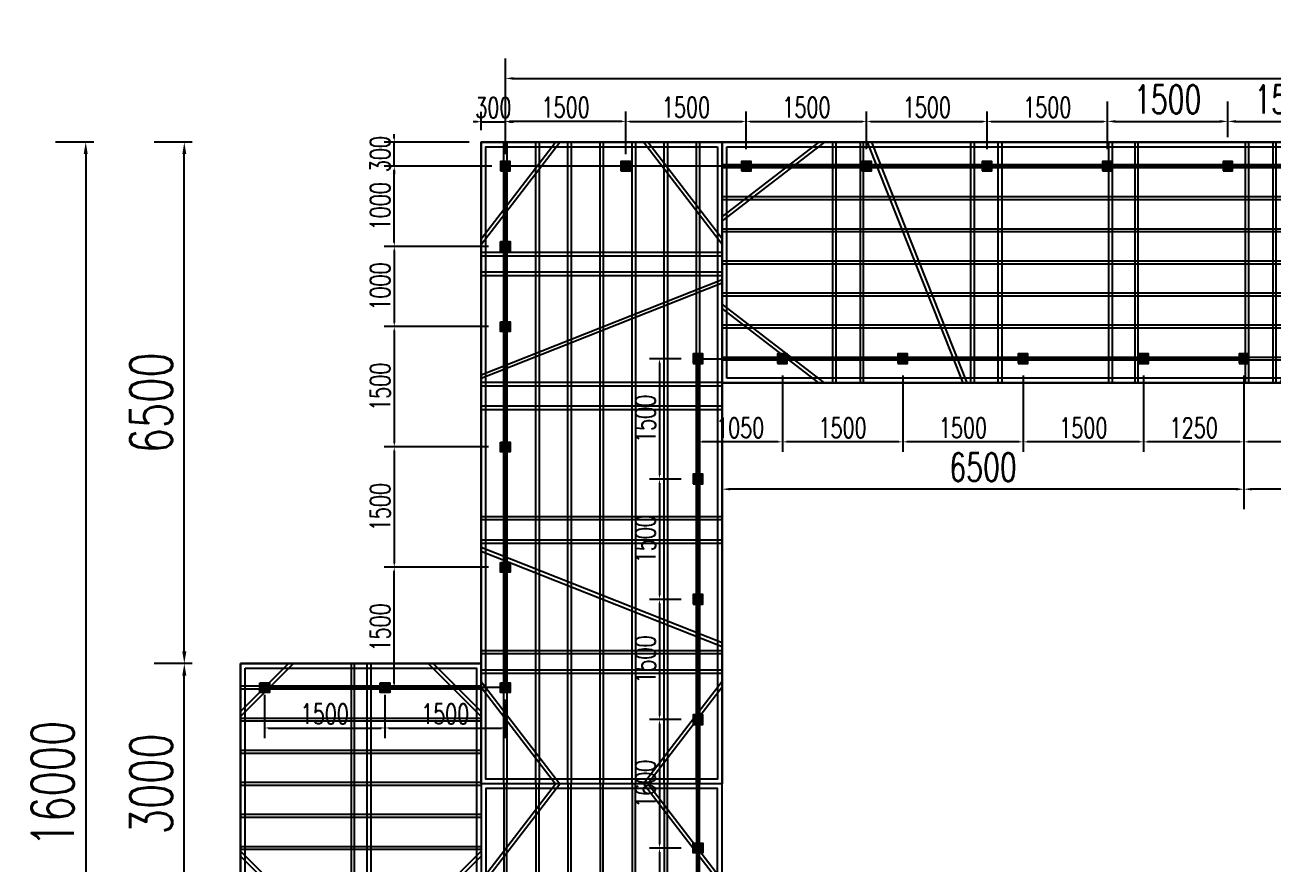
# Model space of a CAD drawing. Header units: millimetres. Extents: x -1546798 to -962116, y 1297493 to 1531173.
# Drawn here: x -1456211 to -1440663, y 1370604 to 1381064 of the extents above; entities that cross this region are included whole.
import ezdxf

# ---------------------------------------------------------------- set-up
doc = ezdxf.new("R2010")
doc.units = ezdxf.units.MM
doc.header["$LTSCALE"] = 10
doc.layers.get('0').update_dxf_attribs({"linetype": 'CONTINUOUS'})
doc.layers.get('DEFPOINTS').update_dxf_attribs({"linetype": 'CONTINUOUS'})
for name, color, linetype in [('W-STEEL_FRAME钢架', 3, 'CONTINUOUS'), ('W-STEEL_KEEL钢龙骨', 5, 'CONTINUOUS'), ('W-WOOD_FLOOR木地板', 30, 'CONTINUOUS')]:
    doc.layers.add(name, color=color, linetype=linetype)
doc.styles.add('STANDARD_T3', font='simplex.shx', dxfattribs={"width": 0.7, "bigfont": 'gbcbig.shx'})
doc.dimstyles.new('W&&100', dxfattribs={"dimtxt": 350, "dimasz": 100, "dimexe": 250, "dimexo": 300, "dimgap": 100, "dimtad": 1, "dimdec": 0, "dimzin": 0, "dimdsep": 46, "dimtxsty": 'STANDARD_T3', "dimcen": 0.09, "dimclrd": 1, "dimclre": 1, "dimclrt": 7, "dimazin": 2, "dimtfac": 1, "dimtdec": 0, "dimtix": 1, "dimtmove": 2, "dimatfit": 3, "dimfxl": 100, "dimtolj": 1, "dimtzin": 0, "dimarcsym": 0})
doc.dimstyles.new('W&&150', dxfattribs={"dimtxt": 525, "dimasz": 150, "dimexe": 375, "dimexo": 450, "dimgap": 150, "dimtad": 1, "dimdec": 0, "dimzin": 0, "dimdsep": 46, "dimtxsty": 'STANDARD_T3', "dimcen": 0.09, "dimclrd": 1, "dimclre": 1, "dimclrt": 7, "dimazin": 2, "dimtfac": 1, "dimtdec": 0, "dimtix": 1, "dimtmove": 2, "dimatfit": 3, "dimfxl": 100, "dimtolj": 1, "dimtzin": 0, "dimarcsym": 0})
doc.dimstyles.new('W&&50', dxfattribs={"dimtxt": 175, "dimasz": 50, "dimexe": 125, "dimexo": 150, "dimgap": 50, "dimtad": 1, "dimdec": 0, "dimzin": 0, "dimdsep": 46, "dimtxsty": 'STANDARD_T3', "dimcen": 0.09, "dimclrd": 1, "dimclre": 1, "dimclrt": 7, "dimazin": 2, "dimtfac": 1, "dimtdec": 0, "dimtix": 1, "dimtmove": 2, "dimatfit": 3, "dimfxl": 100, "dimtolj": 1, "dimtzin": 0, "dimarcsym": 0})

# ---------------------------------------------------------------- blocks, each defined once
blk = doc.blocks.new('gj')
at = {"layer": 'W-STEEL_FRAME钢架'}
for p, q in [((0, 3000), (10000, 3000)), ((0, 0), (0, 3000)), ((10000, 3000), (10000, 0)), ((58, 2942), (9942, 2942)), ((58, 58), (58, 2942)), ((9942, 2942), (9942, 58)), ((10000, 0), (0, 0)), ((9942, 58), (58, 58))]:
    blk.add_line(p, q, dxfattribs=at)
at = {"layer": 'W-STEEL_FRAME钢架', "color": 6}
for p, q in [((1277, 3000), (0, 2020)), ((1206, 3000), (0, 2074)), ((1420, 3000), (1377, 3000)), ((1377, 3000), (1377, 0)), ((1420, 0), (1420, 3000)), ((1763, 3000), (1720, 3000)), ((1720, 3000), (1720, 0)), ((1763, 0), (1763, 3000)), ((3001, 0), (1813, 3000)), ((1813, 3000), (1859, 3000)), ((1859, 3000), (3047, 0)), ((3097, 3000), (3140, 3000)), ((3097, 0), (3097, 3000)), ((3140, 3000), (3140, 0)), ((3440, 3000), (3483, 3000)), ((3440, 0), (3440, 3000)), ((3483, 3000), (3483, 0)), ((4767, 3000), (4721, 3000)), ((4817, 3000), (4860, 3000)), ((4817, 0), (4817, 3000)), ((4860, 3000), (4860, 0)), ((5183, 3000), (5140, 3000)), ((5140, 3000), (5140, 0)), ((5183, 0), (5183, 3000)), ((5233, 3000), (5279, 3000)), ((6560, 3000), (6517, 3000)), ((6517, 3000), (6517, 0)), ((6560, 0), (6560, 3000)), ((6903, 3000), (6860, 3000)), ((6860, 3000), (6860, 0)), ((6903, 0), (6903, 3000)), ((8141, 3000), (6953, 0)), ((6999, 0), (8187, 3000)), ((8187, 3000), (8141, 3000)), ((8237, 3000), (8280, 3000)), ((8237, 0), (8237, 3000)), ((8280, 3000), (8280, 0)), ((8580, 3000), (8623, 3000)), ((8580, 0), (8580, 3000)), ((8623, 3000), (8623, 0)), ((8723, 3000), (10000, 2020)), ((8794, 3000), (10000, 2074)), ((1277, 0), (0, 980)), ((8723, 0), (10000, 980)), ((1206, 0), (0, 926)), ((8794, 0), (10000, 926)), ((1377, 0), (1420, 0)), ((1720, 0), (1763, 0)), ((3047, 0), (3001, 0)), ((3140, 0), (3097, 0)), ((3483, 0), (3440, 0)), ((3533, 0), (3579, 0)), ((4860, 0), (4817, 0)), ((5140, 0), (5183, 0)), ((6467, 0), (6421, 0)), ((6517, 0), (6560, 0)), ((6860, 0), (6903, 0)), ((6953, 0), (6999, 0)), ((8280, 0), (8237, 0)), ((8623, 0), (8580, 0))]:
    blk.add_line(p, q, dxfattribs=at)
at = {"layer": 'W-STEEL_KEEL钢龙骨'}
for points in [[(0, 2720), (10000, 2720), (10000, 2680), (0, 2680)], [(0, 2320), (10000, 2320), (10000, 2280), (0, 2280)], [(0, 1920), (10000, 1920), (10000, 1880), (0, 1880)], [(0, 1520), (10000, 1520), (10000, 1480), (0, 1480)], [(0, 1120), (10000, 1120), (10000, 1080), (0, 1080)], [(0, 720), (10000, 720), (10000, 680), (0, 680)], [(0, 320), (10000, 320), (10000, 280), (0, 280)]]:
    blk.add_lwpolyline(points, close=True, dxfattribs=at)
blk = doc.blocks.new('*U819')
at = {"layer": 'W-STEEL_KEEL钢龙骨'}
blk.add_lwpolyline([(-4000, 20), (4000, 20), (4000, -20), (-4000, -20)], close=True, dxfattribs=at)
blk = doc.blocks.new('*U820')
at = {"layer": 'W-STEEL_KEEL钢龙骨', "color": 0, "linetype": 'ByBlock', "lineweight": -2, "transparency": 16777216}
for p in [(0, 2400), (0, 2000), (0, 1600), (0, 1200), (0, 800), (0, 400), (0, 0)]:
    blk.add_blockref('*U819', p, dxfattribs=at)
blk = doc.blocks.new('gj2')
at = {"layer": 'W-STEEL_FRAME钢架', "color": 6}
for p, q in [((1277, 3000), (0, 2020)), ((1206, 3000), (0, 2074)), ((6723, 3000), (8000, 2020)), ((6794, 3000), (8000, 2074)), ((1277, 0), (0, 980)), ((6723, 0), (8000, 980)), ((1206, 0), (0, 926)), ((6794, 0), (8000, 926))]:
    blk.add_line(p, q, dxfattribs=at)
at = {"layer": 'W-STEEL_FRAME钢架'}
for points in [[(0, 3000), (8000, 3000), (8000, 0), (0, 0)], [(58, 2942), (7942, 2942), (7942, 58), (58, 58)]]:
    blk.add_lwpolyline(points, close=True, dxfattribs=at)
at = {"layer": 'W-STEEL_FRAME钢架', "color": 6}
for points in [[(1420, 3000), (1377, 3000), (1377, 0), (1420, 0)], [(1663, 3000), (1620, 3000), (1620, 0), (1663, 0)], [(3040, 3000), (2997, 3000), (2997, 0), (3040, 0)], [(3333, 3000), (3290, 3000), (3290, 0), (3333, 0)], [(4667, 3000), (4710, 3000), (4710, 0), (4667, 0)], [(4960, 3000), (5003, 3000), (5003, 0), (4960, 0)], [(6337, 3000), (6380, 3000), (6380, 0), (6337, 0)], [(6580, 3000), (6623, 3000), (6623, 0), (6580, 0)]]:
    blk.add_lwpolyline(points, close=True, dxfattribs=at)
for points in [[(2901, 0), (1713, 3000), (1759, 3000), (2947, 0), (2901, 0)], [(5099, 0), (6287, 3000), (6241, 3000), (5053, 0), (5099, 0)]]:
    blk.add_lwpolyline(points, dxfattribs=at)
at = {"layer": 'W-STEEL_KEEL钢龙骨'}
blk.add_blockref('*U820', (4000, 300), dxfattribs=at)
blk = doc.blocks.new('*U418')
at = {"layer": 'W-STEEL_KEEL钢龙骨'}
blk.add_lwpolyline([(-1500, 20), (1500, 20), (1500, -20), (-1500, -20)], close=True, dxfattribs=at)
blk = doc.blocks.new('*U419')
at = {"layer": 'W-STEEL_KEEL钢龙骨', "color": 0, "linetype": 'ByBlock', "lineweight": -2, "transparency": 16777216}
for p in [(0, 2400), (0, 2000), (0, 1600), (0, 1200), (0, 800), (0, 400), (0, 0)]:
    blk.add_blockref('*U418', p, dxfattribs=at)
blk = doc.blocks.new('gj3')
at = {"layer": 'W-STEEL_FRAME钢架', "color": 6}
for p, q in [((600, 3000), (0, 2400, 0)), ((661, 3000), (0, 2339, 0)), ((2339, 3000), (3000, 2339, 0)), ((2400, 3000), (3000, 2400, 0)), ((661, 0), (0, 661, 0)), ((2339, 0), (3000, 661, 0)), ((600, 0), (0, 600, 0)), ((2400, 0), (3000, 600, 0))]:
    blk.add_line(p, q, dxfattribs=at)
at = {"layer": 'W-STEEL_FRAME钢架'}
for points in [[(0, 3000), (3000, 3000), (3000, 0), (0, 0)], [(58, 2942), (2942, 2942), (2942, 58), (58, 58)]]:
    blk.add_lwpolyline(points, close=True, dxfattribs=at)
at = {"layer": 'W-STEEL_FRAME钢架', "color": 6}
for points in [[(1420, 3000), (1377, 3000), (1377, 0), (1420, 0)], [(1580, 3000), (1623, 3000), (1623, 0), (1580, 0)]]:
    blk.add_lwpolyline(points, close=True, dxfattribs=at)
at = {"layer": 'W-STEEL_KEEL钢龙骨'}
blk.add_blockref('*U419', (1500, 300), dxfattribs=at)
blk = doc.blocks.new('*D937')
at = {"color": 1, "lineweight": -2, "transparency": 16777216}
for p, q in [((-1454126, 1373104), (-1454601, 1373104)), ((-1454226, 1370254), (-1454226, 1372954)), ((-1454126, 1370104), (-1454601, 1370104))]:
    blk.add_line(p, q, dxfattribs=at)
at = {"color": 1, "transparency": 16777216}
for points in [[(-1454251, 1372954), (-1454201, 1372954), (-1454226, 1373104)], [(-1454251, 1370254), (-1454201, 1370254), (-1454226, 1370104)]]:
    blk.add_solid(points, dxfattribs=at)
at = {"layer": 'DEFPOINTS', "color": 0, "transparency": 16777216}
for p in [(-1454226, 1373104), (-1453526, 1373104), (-1450526, 1370104)]:
    blk.add_point(p, dxfattribs=at)
at = {"color": 7, "transparency": 16777216, "insert": (-1454638, 1371604), "char_height": 525, "attachment_point": 5, "rotation": 90, "style": 'STANDARD_T3'}
blk.add_mtext('\\A1;3000', dxfattribs=at)
blk = doc.blocks.new('*D938')
at = {"color": 1, "lineweight": -2, "transparency": 16777216}
for p, q in [((-1454126, 1379604), (-1454601, 1379604)), ((-1454226, 1373254), (-1454226, 1379454)), ((-1454126, 1373104), (-1454601, 1373104))]:
    blk.add_line(p, q, dxfattribs=at)
at = {"color": 1, "transparency": 16777216}
for points in [[(-1454251, 1379454), (-1454201, 1379454), (-1454226, 1379604)], [(-1454251, 1373254), (-1454201, 1373254), (-1454226, 1373104)]]:
    blk.add_solid(points, dxfattribs=at)
at = {"layer": 'DEFPOINTS', "color": 0, "transparency": 16777216}
for p in [(-1454226, 1379604), (-1450526, 1379604), (-1453526, 1373104)]:
    blk.add_point(p, dxfattribs=at)
at = {"color": 7, "transparency": 16777216, "insert": (-1454638, 1376354), "char_height": 525, "attachment_point": 5, "rotation": 90, "style": 'STANDARD_T3'}
blk.add_mtext('\\A1;6500', dxfattribs=at)
blk = doc.blocks.new('*D928')
at = {"color": 1, "lineweight": -2, "transparency": 16777216}
for p, q in [((-1455354, 1379604), (-1455829, 1379604)), ((-1455454, 1379454), (-1455454, 1363754)), ((-1455354, 1363604), (-1455829, 1363604))]:
    blk.add_line(p, q, dxfattribs=at)
at = {"color": 1, "transparency": 16777216}
for points in [[(-1455479, 1379454), (-1455429, 1379454), (-1455454, 1379604)], [(-1455479, 1363754), (-1455429, 1363754), (-1455454, 1363604)]]:
    blk.add_solid(points, dxfattribs=at)
at = {"layer": 'DEFPOINTS', "color": 0, "transparency": 16777216}
for p in [(-1454726, 1379604), (-1455454, 1363604), (-1454726, 1363604)]:
    blk.add_point(p, dxfattribs=at)
at = {"color": 7, "transparency": 16777216, "insert": (-1455866, 1371604), "char_height": 525, "attachment_point": 5, "rotation": 90, "style": 'STANDARD_T3'}
blk.add_mtext('\\A1;16000', dxfattribs=at)
blk = doc.blocks.new('2')
h = blk.add_hatch(color=6)
h.dxf.hatch_style = 1
h.paths.add_polyline_path([(-10, -10), (110, -10), (110, 110), (-10, 110)])
blk.add_lwpolyline([(-10, -10), (110, -10), (110, 110), (-10, 110)], close=True)
blk = doc.blocks.new('*D939')
at = {"layer": 'DEFPOINTS', "color": 0, "transparency": 16777216}
for p in [(-1453226, 1372864), (-1451726, 1372864), (-1451726, 1372300)]:
    blk.add_point(p, dxfattribs=at)
at = {"layer": 'W-STEEL_FRAME钢架', "color": 1, "lineweight": -2, "transparency": 16777216}
for p, q in [((-1453226, 1372714), (-1453226, 1372175)), ((-1451726, 1372714), (-1451726, 1372175)), ((-1453176, 1372300), (-1451776, 1372300))]:
    blk.add_line(p, q, dxfattribs=at)
at = {"layer": 'W-STEEL_FRAME钢架', "color": 1, "transparency": 16777216}
for points in [[(-1453176, 1372309), (-1453176, 1372292), (-1453226, 1372300)], [(-1451776, 1372309), (-1451776, 1372292), (-1451726, 1372300)]]:
    blk.add_solid(points, dxfattribs=at)
at = {"layer": 'W-STEEL_FRAME钢架', "color": 7, "transparency": 16777216, "insert": (-1452476, 1372475), "char_height": 250, "attachment_point": 5, "style": 'STANDARD_T3'}
blk.add_mtext('\\A1;1500', dxfattribs=at)
blk = doc.blocks.new('*D940')
at = {"layer": 'DEFPOINTS', "color": 0, "transparency": 16777216}
for p in [(-1451726, 1372864), (-1450226, 1372804), (-1450226, 1372300)]:
    blk.add_point(p, dxfattribs=at)
at = {"layer": 'W-STEEL_FRAME钢架', "color": 1, "lineweight": -2, "transparency": 16777216}
for p, q in [((-1451726, 1372714), (-1451726, 1372175)), ((-1450226, 1372654), (-1450226, 1372175)), ((-1451676, 1372300), (-1450276, 1372300))]:
    blk.add_line(p, q, dxfattribs=at)
at = {"layer": 'W-STEEL_FRAME钢架', "color": 1, "transparency": 16777216}
for points in [[(-1451676, 1372309), (-1451676, 1372292), (-1451726, 1372300)], [(-1450276, 1372309), (-1450276, 1372292), (-1450226, 1372300)]]:
    blk.add_solid(points, dxfattribs=at)
at = {"layer": 'W-STEEL_FRAME钢架', "color": 7, "transparency": 16777216, "insert": (-1450976, 1372475), "char_height": 250, "attachment_point": 5, "style": 'STANDARD_T3'}
blk.add_mtext('\\A1;1500', dxfattribs=at)
blk = doc.blocks.new('*D941')
at = {"layer": 'DEFPOINTS', "color": 0, "transparency": 16777216}
for p in [(-1450286, 1378304), (-1451610, 1377304), (-1450286, 1377304)]:
    blk.add_point(p, dxfattribs=at)
at = {"layer": 'W-STEEL_FRAME钢架', "color": 1, "lineweight": -2, "transparency": 16777216}
for p, q in [((-1450436, 1378304), (-1451735, 1378304)), ((-1451610, 1378254), (-1451610, 1377354)), ((-1450436, 1377304), (-1451735, 1377304))]:
    blk.add_line(p, q, dxfattribs=at)
at = {"layer": 'W-STEEL_FRAME钢架', "color": 1, "transparency": 16777216}
for points in [[(-1451619, 1378254), (-1451602, 1378254), (-1451610, 1378304)], [(-1451619, 1377354), (-1451602, 1377354), (-1451610, 1377304)]]:
    blk.add_solid(points, dxfattribs=at)
at = {"layer": 'W-STEEL_FRAME钢架', "color": 7, "transparency": 16777216, "insert": (-1451785, 1377804), "char_height": 250, "attachment_point": 5, "rotation": 90, "style": 'STANDARD_T3'}
blk.add_mtext('\\A1;1000', dxfattribs=at)
blk = doc.blocks.new('*D927')
at = {"layer": 'DEFPOINTS', "color": 0, "transparency": 16777216}
for p in [(-1450286, 1377304), (-1451610, 1375804), (-1450286, 1375804)]:
    blk.add_point(p, dxfattribs=at)
at = {"layer": 'W-STEEL_FRAME钢架', "color": 1, "lineweight": -2, "transparency": 16777216}
for p, q in [((-1450436, 1377304), (-1451735, 1377304)), ((-1451610, 1377254), (-1451610, 1375854)), ((-1450436, 1375804), (-1451735, 1375804))]:
    blk.add_line(p, q, dxfattribs=at)
at = {"layer": 'W-STEEL_FRAME钢架', "color": 1, "transparency": 16777216}
for points in [[(-1451619, 1377254), (-1451602, 1377254), (-1451610, 1377304)], [(-1451619, 1375854), (-1451602, 1375854), (-1451610, 1375804)]]:
    blk.add_solid(points, dxfattribs=at)
at = {"layer": 'W-STEEL_FRAME钢架', "color": 7, "transparency": 16777216, "insert": (-1451785, 1376554), "char_height": 250, "attachment_point": 5, "rotation": 90, "style": 'STANDARD_T3'}
blk.add_mtext('\\A1;1500', dxfattribs=at)
blk = doc.blocks.new('*D942')
at = {"layer": 'DEFPOINTS', "color": 0, "transparency": 16777216}
for p in [(-1450286, 1375804), (-1451610, 1374304), (-1450286, 1374304)]:
    blk.add_point(p, dxfattribs=at)
at = {"layer": 'W-STEEL_FRAME钢架', "color": 1, "lineweight": -2, "transparency": 16777216}
for p, q in [((-1450436, 1375804), (-1451735, 1375804)), ((-1451610, 1375754), (-1451610, 1374354)), ((-1450436, 1374304), (-1451735, 1374304))]:
    blk.add_line(p, q, dxfattribs=at)
at = {"layer": 'W-STEEL_FRAME钢架', "color": 1, "transparency": 16777216}
for points in [[(-1451619, 1375754), (-1451602, 1375754), (-1451610, 1375804)], [(-1451619, 1374354), (-1451602, 1374354), (-1451610, 1374304)]]:
    blk.add_solid(points, dxfattribs=at)
at = {"layer": 'W-STEEL_FRAME钢架', "color": 7, "transparency": 16777216, "insert": (-1451785, 1375054), "char_height": 250, "attachment_point": 5, "rotation": 90, "style": 'STANDARD_T3'}
blk.add_mtext('\\A1;1500', dxfattribs=at)
blk = doc.blocks.new('*D943')
at = {"layer": 'DEFPOINTS', "color": 0, "transparency": 16777216}
for p in [(-1451610, 1374304), (-1450286, 1374304), (-1450286, 1372804)]:
    blk.add_point(p, dxfattribs=at)
at = {"layer": 'W-STEEL_FRAME钢架', "color": 1, "lineweight": -2, "transparency": 16777216}
for p, q in [((-1450436, 1374304), (-1451735, 1374304)), ((-1451610, 1372854), (-1451610, 1374254)), ((-1450436, 1372804), (-1451735, 1372804))]:
    blk.add_line(p, q, dxfattribs=at)
at = {"layer": 'W-STEEL_FRAME钢架', "color": 1, "transparency": 16777216}
for points in [[(-1451619, 1374254), (-1451602, 1374254), (-1451610, 1374304)], [(-1451619, 1372854), (-1451602, 1372854), (-1451610, 1372804)]]:
    blk.add_solid(points, dxfattribs=at)
at = {"layer": 'W-STEEL_FRAME钢架', "color": 7, "transparency": 16777216, "insert": (-1451785, 1373554), "char_height": 250, "attachment_point": 5, "rotation": 90, "style": 'STANDARD_T3'}
blk.add_mtext('\\A1;1500', dxfattribs=at)
blk = doc.blocks.new('*U925')
at = {"layer": 'W-WOOD_FLOOR木地板', "color": 6}
blk.add_blockref('2', (-50, -50), dxfattribs=at)
blk = doc.blocks.new('*U926')
at = {"layer": 'W-STEEL_FRAME钢架', "color": 0, "linetype": 'ByBlock', "lineweight": -2, "transparency": 16777216}
for p in [(0, 0), (1500, 0), (3000, 0), (4500, 0), (6000, 0), (7500, 0)]:
    blk.add_blockref('*U925', p, dxfattribs=at)
blk = doc.blocks.new('*D972')
at = {"layer": 'DEFPOINTS', "color": 0, "transparency": 16777216}
for p in [(-1441026, 1376844), (-1439026, 1376844), (-1441026, 1375867)]:
    blk.add_point(p, dxfattribs=at)
at = {"layer": 'W-STEEL_FRAME钢架', "color": 1, "lineweight": -2, "transparency": 16777216}
for p, q in [((-1441026, 1376694), (-1441026, 1375742)), ((-1439026, 1376694), (-1439026, 1375742)), ((-1439076, 1375867), (-1440976, 1375867))]:
    blk.add_line(p, q, dxfattribs=at)
at = {"layer": 'W-STEEL_FRAME钢架', "color": 1, "transparency": 16777216}
for points in [[(-1440976, 1375876), (-1440976, 1375859), (-1441026, 1375867)], [(-1439076, 1375876), (-1439076, 1375859), (-1439026, 1375867)]]:
    blk.add_solid(points, dxfattribs=at)
at = {"layer": 'W-STEEL_FRAME钢架', "color": 7, "transparency": 16777216, "insert": (-1440026, 1376042), "char_height": 250, "attachment_point": 5, "style": 'STANDARD_T3'}
blk.add_mtext('\\A1;2000', dxfattribs=at)
blk = doc.blocks.new('*D973')
at = {"layer": 'DEFPOINTS', "color": 0, "transparency": 16777216}
for p in [(-1442276, 1376844), (-1441026, 1376844), (-1442276, 1375867)]:
    blk.add_point(p, dxfattribs=at)
at = {"layer": 'W-STEEL_FRAME钢架', "color": 1, "lineweight": -2, "transparency": 16777216}
for p, q in [((-1442276, 1376694), (-1442276, 1375742)), ((-1441026, 1376694), (-1441026, 1375742)), ((-1441076, 1375867), (-1442226, 1375867))]:
    blk.add_line(p, q, dxfattribs=at)
at = {"layer": 'W-STEEL_FRAME钢架', "color": 1, "transparency": 16777216}
for points in [[(-1442226, 1375876), (-1442226, 1375859), (-1442276, 1375867)], [(-1441076, 1375876), (-1441076, 1375859), (-1441026, 1375867)]]:
    blk.add_solid(points, dxfattribs=at)
at = {"layer": 'W-STEEL_FRAME钢架', "color": 7, "transparency": 16777216, "insert": (-1441651, 1376042), "char_height": 250, "attachment_point": 5, "style": 'STANDARD_T3'}
blk.add_mtext('\\A1;1250', dxfattribs=at)
blk = doc.blocks.new('*D974')
at = {"layer": 'DEFPOINTS', "color": 0, "transparency": 16777216}
for p in [(-1443776, 1376844), (-1442276, 1376844), (-1443776, 1375867)]:
    blk.add_point(p, dxfattribs=at)
at = {"layer": 'W-STEEL_FRAME钢架', "color": 1, "lineweight": -2, "transparency": 16777216}
for p, q in [((-1443776, 1376694), (-1443776, 1375742)), ((-1442276, 1376694), (-1442276, 1375742)), ((-1442326, 1375867), (-1443726, 1375867))]:
    blk.add_line(p, q, dxfattribs=at)
at = {"layer": 'W-STEEL_FRAME钢架', "color": 1, "transparency": 16777216}
for points in [[(-1443726, 1375876), (-1443726, 1375859), (-1443776, 1375867)], [(-1442326, 1375876), (-1442326, 1375859), (-1442276, 1375867)]]:
    blk.add_solid(points, dxfattribs=at)
at = {"layer": 'W-STEEL_FRAME钢架', "color": 7, "transparency": 16777216, "insert": (-1443026, 1376042), "char_height": 250, "attachment_point": 5, "style": 'STANDARD_T3'}
blk.add_mtext('\\A1;1500', dxfattribs=at)
blk = doc.blocks.new('*D975')
at = {"layer": 'DEFPOINTS', "color": 0, "transparency": 16777216}
for p in [(-1445276, 1376844), (-1443776, 1376844), (-1445276, 1375867)]:
    blk.add_point(p, dxfattribs=at)
at = {"layer": 'W-STEEL_FRAME钢架', "color": 1, "lineweight": -2, "transparency": 16777216}
for p, q in [((-1445276, 1376694), (-1445276, 1375742)), ((-1443776, 1376694), (-1443776, 1375742)), ((-1443826, 1375867), (-1445226, 1375867))]:
    blk.add_line(p, q, dxfattribs=at)
at = {"layer": 'W-STEEL_FRAME钢架', "color": 1, "transparency": 16777216}
for points in [[(-1445226, 1375876), (-1445226, 1375859), (-1445276, 1375867)], [(-1443826, 1375876), (-1443826, 1375859), (-1443776, 1375867)]]:
    blk.add_solid(points, dxfattribs=at)
at = {"layer": 'W-STEEL_FRAME钢架', "color": 7, "transparency": 16777216, "insert": (-1444526, 1376042), "char_height": 250, "attachment_point": 5, "style": 'STANDARD_T3'}
blk.add_mtext('\\A1;1500', dxfattribs=at)
blk = doc.blocks.new('*D976')
at = {"layer": 'DEFPOINTS', "color": 0, "transparency": 16777216}
for p in [(-1446776, 1376844), (-1445276, 1376844), (-1446776, 1375867)]:
    blk.add_point(p, dxfattribs=at)
at = {"layer": 'W-STEEL_FRAME钢架', "color": 1, "lineweight": -2, "transparency": 16777216}
for p, q in [((-1446776, 1376694), (-1446776, 1375742)), ((-1445276, 1376694), (-1445276, 1375742)), ((-1445326, 1375867), (-1446726, 1375867))]:
    blk.add_line(p, q, dxfattribs=at)
at = {"layer": 'W-STEEL_FRAME钢架', "color": 1, "transparency": 16777216}
for points in [[(-1446726, 1375876), (-1446726, 1375859), (-1446776, 1375867)], [(-1445326, 1375876), (-1445326, 1375859), (-1445276, 1375867)]]:
    blk.add_solid(points, dxfattribs=at)
at = {"layer": 'W-STEEL_FRAME钢架', "color": 7, "transparency": 16777216, "insert": (-1446026, 1376042), "char_height": 250, "attachment_point": 5, "style": 'STANDARD_T3'}
blk.add_mtext('\\A1;1500', dxfattribs=at)
blk = doc.blocks.new('*D977')
at = {"layer": 'DEFPOINTS', "color": 0, "transparency": 16777216}
for p in [(-1447826, 1376844), (-1446776, 1376844), (-1447826, 1375867)]:
    blk.add_point(p, dxfattribs=at)
at = {"layer": 'W-STEEL_FRAME钢架', "color": 1, "lineweight": -2, "transparency": 16777216}
for p, q in [((-1447826, 1376694), (-1447826, 1375742)), ((-1446776, 1376694), (-1446776, 1375742)), ((-1446826, 1375867), (-1447776, 1375867))]:
    blk.add_line(p, q, dxfattribs=at)
at = {"layer": 'W-STEEL_FRAME钢架', "color": 1, "transparency": 16777216}
for points in [[(-1447776, 1375876), (-1447776, 1375859), (-1447826, 1375867)], [(-1446826, 1375876), (-1446826, 1375859), (-1446776, 1375867)]]:
    blk.add_solid(points, dxfattribs=at)
at = {"layer": 'W-STEEL_FRAME钢架', "color": 7, "transparency": 16777216, "insert": (-1447301, 1376042), "char_height": 250, "attachment_point": 5, "style": 'STANDARD_T3'}
blk.add_mtext('\\A1;1050', dxfattribs=at)
blk = doc.blocks.new('*D978')
at = {"layer": 'DEFPOINTS', "color": 0, "transparency": 16777216}
for p in [(-1447886, 1376904), (-1448307, 1375404), (-1447886, 1375404)]:
    blk.add_point(p, dxfattribs=at)
at = {"layer": 'W-STEEL_FRAME钢架', "color": 1, "lineweight": -2, "transparency": 16777216}
for p, q in [((-1448036, 1376904), (-1448432, 1376904)), ((-1448307, 1376854), (-1448307, 1375454)), ((-1448036, 1375404), (-1448432, 1375404))]:
    blk.add_line(p, q, dxfattribs=at)
at = {"layer": 'W-STEEL_FRAME钢架', "color": 1, "transparency": 16777216}
for points in [[(-1448315, 1376854), (-1448299, 1376854), (-1448307, 1376904)], [(-1448315, 1375454), (-1448299, 1375454), (-1448307, 1375404)]]:
    blk.add_solid(points, dxfattribs=at)
at = {"layer": 'W-STEEL_FRAME钢架', "color": 7, "transparency": 16777216, "insert": (-1448482, 1376154), "char_height": 250, "attachment_point": 5, "rotation": 90, "style": 'STANDARD_T3'}
blk.add_mtext('\\A1;1500', dxfattribs=at)
blk = doc.blocks.new('*D979')
at = {"layer": 'DEFPOINTS', "color": 0, "transparency": 16777216}
for p in [(-1447886, 1375404), (-1448307, 1373904), (-1447886, 1373904)]:
    blk.add_point(p, dxfattribs=at)
at = {"layer": 'W-STEEL_FRAME钢架', "color": 1, "lineweight": -2, "transparency": 16777216}
for p, q in [((-1448036, 1375404), (-1448432, 1375404)), ((-1448307, 1375354), (-1448307, 1373954)), ((-1448036, 1373904), (-1448432, 1373904))]:
    blk.add_line(p, q, dxfattribs=at)
at = {"layer": 'W-STEEL_FRAME钢架', "color": 1, "transparency": 16777216}
for points in [[(-1448315, 1375354), (-1448299, 1375354), (-1448307, 1375404)], [(-1448315, 1373954), (-1448299, 1373954), (-1448307, 1373904)]]:
    blk.add_solid(points, dxfattribs=at)
at = {"layer": 'W-STEEL_FRAME钢架', "color": 7, "transparency": 16777216, "insert": (-1448482, 1374654), "char_height": 250, "attachment_point": 5, "rotation": 90, "style": 'STANDARD_T3'}
blk.add_mtext('\\A1;1500', dxfattribs=at)
blk = doc.blocks.new('*D980')
at = {"layer": 'DEFPOINTS', "color": 0, "transparency": 16777216}
for p in [(-1447886, 1373904), (-1448307, 1372404), (-1447886, 1372404)]:
    blk.add_point(p, dxfattribs=at)
at = {"layer": 'W-STEEL_FRAME钢架', "color": 1, "lineweight": -2, "transparency": 16777216}
for p, q in [((-1448036, 1373904), (-1448432, 1373904)), ((-1448307, 1373854), (-1448307, 1372454)), ((-1448036, 1372404), (-1448432, 1372404))]:
    blk.add_line(p, q, dxfattribs=at)
at = {"layer": 'W-STEEL_FRAME钢架', "color": 1, "transparency": 16777216}
for points in [[(-1448315, 1373854), (-1448299, 1373854), (-1448307, 1373904)], [(-1448315, 1372454), (-1448299, 1372454), (-1448307, 1372404)]]:
    blk.add_solid(points, dxfattribs=at)
at = {"layer": 'W-STEEL_FRAME钢架', "color": 7, "transparency": 16777216, "insert": (-1448482, 1373154), "char_height": 250, "attachment_point": 5, "rotation": 90, "style": 'STANDARD_T3'}
blk.add_mtext('\\A1;1500', dxfattribs=at)
blk = doc.blocks.new('*D981')
at = {"layer": 'DEFPOINTS', "color": 0, "transparency": 16777216}
for p in [(-1447886, 1372404), (-1448307, 1370804), (-1447886, 1370804)]:
    blk.add_point(p, dxfattribs=at)
at = {"layer": 'W-STEEL_FRAME钢架', "color": 1, "lineweight": -2, "transparency": 16777216}
for p, q in [((-1448036, 1372404), (-1448432, 1372404)), ((-1448307, 1372354), (-1448307, 1370854)), ((-1448036, 1370804), (-1448432, 1370804))]:
    blk.add_line(p, q, dxfattribs=at)
at = {"layer": 'W-STEEL_FRAME钢架', "color": 1, "transparency": 16777216}
for points in [[(-1448315, 1372354), (-1448299, 1372354), (-1448307, 1372404)], [(-1448315, 1370854), (-1448299, 1370854), (-1448307, 1370804)]]:
    blk.add_solid(points, dxfattribs=at)
at = {"layer": 'W-STEEL_FRAME钢架', "color": 7, "transparency": 16777216, "insert": (-1448482, 1371604), "char_height": 250, "attachment_point": 5, "rotation": 90, "style": 'STANDARD_T3'}
blk.add_mtext('\\A1;1600', dxfattribs=at)
blk = doc.blocks.new('*D982')
at = {"layer": 'DEFPOINTS', "color": 0, "transparency": 16777216}
for p in [(-1447886, 1370804), (-1448307, 1369304), (-1447886, 1369304)]:
    blk.add_point(p, dxfattribs=at)
at = {"layer": 'W-STEEL_FRAME钢架', "color": 1, "lineweight": -2, "transparency": 16777216}
for p, q in [((-1448036, 1370804), (-1448432, 1370804)), ((-1448307, 1370754), (-1448307, 1369354)), ((-1448036, 1369304), (-1448432, 1369304))]:
    blk.add_line(p, q, dxfattribs=at)
at = {"layer": 'W-STEEL_FRAME钢架', "color": 1, "transparency": 16777216}
for points in [[(-1448315, 1370754), (-1448299, 1370754), (-1448307, 1370804)], [(-1448315, 1369354), (-1448299, 1369354), (-1448307, 1369304)]]:
    blk.add_solid(points, dxfattribs=at)
at = {"layer": 'W-STEEL_FRAME钢架', "color": 7, "transparency": 16777216, "insert": (-1448482, 1370054), "char_height": 250, "attachment_point": 5, "rotation": 90, "style": 'STANDARD_T3'}
blk.add_mtext('\\A1;1500', dxfattribs=at)
blk = doc.blocks.new('*D991')
at = {"layer": 'DEFPOINTS', "color": 0, "transparency": 16777216}
for p in [(-1441026, 1376604), (-1439026, 1376604), (-1441026, 1375277)]:
    blk.add_point(p, dxfattribs=at)
at = {"layer": 'W-STEEL_FRAME钢架', "color": 1, "lineweight": -2, "transparency": 16777216}
for p, q in [((-1441026, 1376304), (-1441026, 1375027)), ((-1439026, 1376304), (-1439026, 1375027)), ((-1439126, 1375277), (-1440926, 1375277))]:
    blk.add_line(p, q, dxfattribs=at)
at = {"layer": 'W-STEEL_FRAME钢架', "color": 1, "transparency": 16777216}
for points in [[(-1440926, 1375294), (-1440926, 1375261), (-1441026, 1375277)], [(-1439126, 1375294), (-1439126, 1375261), (-1439026, 1375277)]]:
    blk.add_solid(points, dxfattribs=at)
at = {"layer": 'W-STEEL_FRAME钢架', "color": 7, "transparency": 16777216, "insert": (-1440026, 1375552), "char_height": 350, "attachment_point": 5, "style": 'STANDARD_T3'}
blk.add_mtext('\\A1;2000', dxfattribs=at)
blk = doc.blocks.new('*D992')
at = {"layer": 'DEFPOINTS', "color": 0, "transparency": 16777216}
for p in [(-1447526, 1376607), (-1441026, 1376604), (-1447526, 1375277)]:
    blk.add_point(p, dxfattribs=at)
at = {"layer": 'W-STEEL_FRAME钢架', "color": 1, "lineweight": -2, "transparency": 16777216}
for p, q in [((-1447526, 1376307), (-1447526, 1375027)), ((-1441026, 1376304), (-1441026, 1375027)), ((-1441126, 1375277), (-1447426, 1375277))]:
    blk.add_line(p, q, dxfattribs=at)
at = {"layer": 'W-STEEL_FRAME钢架', "color": 1, "transparency": 16777216}
for points in [[(-1447426, 1375294), (-1447426, 1375261), (-1447526, 1375277)], [(-1441126, 1375294), (-1441126, 1375261), (-1441026, 1375277)]]:
    blk.add_solid(points, dxfattribs=at)
at = {"layer": 'W-STEEL_FRAME钢架', "color": 7, "transparency": 16777216, "insert": (-1444276, 1375552), "char_height": 350, "attachment_point": 5, "style": 'STANDARD_T3'}
blk.add_mtext('\\A1;6500', dxfattribs=at)
blk = doc.blocks.new('*D993')
at = {"layer": 'DEFPOINTS', "color": 0, "transparency": 16777216}
for p in [(-1451610, 1379304), (-1450246, 1379304), (-1450286, 1378304)]:
    blk.add_point(p, dxfattribs=at)
at = {"layer": 'W-STEEL_FRAME钢架', "color": 1, "lineweight": -2, "transparency": 16777216}
for p, q in [((-1450396, 1379304), (-1451735, 1379304)), ((-1451610, 1378354), (-1451610, 1379254)), ((-1450436, 1378304), (-1451735, 1378304))]:
    blk.add_line(p, q, dxfattribs=at)
at = {"layer": 'W-STEEL_FRAME钢架', "color": 1, "transparency": 16777216}
for points in [[(-1451619, 1379254), (-1451602, 1379254), (-1451610, 1379304)], [(-1451619, 1378354), (-1451602, 1378354), (-1451610, 1378304)]]:
    blk.add_solid(points, dxfattribs=at)
at = {"layer": 'W-STEEL_FRAME钢架', "color": 7, "transparency": 16777216, "insert": (-1451785, 1378804), "char_height": 250, "attachment_point": 5, "rotation": 90, "style": 'STANDARD_T3'}
blk.add_mtext('\\A1;1000', dxfattribs=at)
blk = doc.blocks.new('*D994')
at = {"layer": 'DEFPOINTS', "color": 0, "transparency": 16777216}
for p in [(-1451610, 1379604), (-1450526, 1379604), (-1450246, 1379304)]:
    blk.add_point(p, dxfattribs=at)
at = {"layer": 'W-STEEL_FRAME钢架', "color": 1, "lineweight": -2, "transparency": 16777216}
for p, q in [((-1450676, 1379604), (-1451735, 1379604)), ((-1451610, 1379654), (-1451610, 1379704)), ((-1451610, 1379304), (-1451610, 1379604)), ((-1450396, 1379304), (-1451735, 1379304)), ((-1451610, 1379254), (-1451610, 1379204))]:
    blk.add_line(p, q, dxfattribs=at)
at = {"layer": 'W-STEEL_FRAME钢架', "color": 1, "transparency": 16777216}
for points in [[(-1451619, 1379654), (-1451602, 1379654), (-1451610, 1379604)], [(-1451619, 1379254), (-1451602, 1379254), (-1451610, 1379304)]]:
    blk.add_solid(points, dxfattribs=at)
at = {"layer": 'W-STEEL_FRAME钢架', "color": 7, "transparency": 16777216, "insert": (-1451785, 1379454), "char_height": 250, "attachment_point": 5, "rotation": 90, "style": 'STANDARD_T3'}
blk.add_mtext('\\A1;300', dxfattribs=at)
blk = doc.blocks.new('*D995')
at = {"layer": 'DEFPOINTS', "color": 0, "transparency": 16777216}
for p in [(-1450226, 1379858), (-1450526, 1379604), (-1450226, 1379364)]:
    blk.add_point(p, dxfattribs=at)
at = {"layer": 'W-STEEL_FRAME钢架', "color": 1, "lineweight": -2, "transparency": 16777216}
for p, q in [((-1450526, 1379754), (-1450526, 1379983)), ((-1450226, 1379514), (-1450226, 1379983)), ((-1450576, 1379858), (-1450626, 1379858)), ((-1450526, 1379858), (-1450226, 1379858)), ((-1450176, 1379858), (-1450126, 1379858))]:
    blk.add_line(p, q, dxfattribs=at)
at = {"layer": 'W-STEEL_FRAME钢架', "color": 1, "transparency": 16777216}
for points in [[(-1450576, 1379866), (-1450576, 1379849), (-1450526, 1379858)], [(-1450176, 1379866), (-1450176, 1379849), (-1450226, 1379858)]]:
    blk.add_solid(points, dxfattribs=at)
at = {"layer": 'W-STEEL_FRAME钢架', "color": 7, "transparency": 16777216, "insert": (-1450376, 1380033), "char_height": 250, "attachment_point": 5, "style": 'STANDARD_T3'}
blk.add_mtext('\\A1;300', dxfattribs=at)
blk = doc.blocks.new('*D996')
at = {"layer": 'DEFPOINTS', "color": 0, "transparency": 16777216}
for p in [(-1397726, 1380398), (-1450226, 1379364), (-1397726, 1379364)]:
    blk.add_point(p, dxfattribs=at)
at = {"layer": 'W-STEEL_FRAME钢架', "color": 1, "lineweight": -2, "transparency": 16777216}
for p, q in [((-1450226, 1379664), (-1450226, 1380648)), ((-1397726, 1379664), (-1397726, 1380648)), ((-1450126, 1380398), (-1397826, 1380398))]:
    blk.add_line(p, q, dxfattribs=at)
at = {"layer": 'W-STEEL_FRAME钢架', "color": 1, "transparency": 16777216}
for points in [[(-1450126, 1380414), (-1450126, 1380381), (-1450226, 1380398)], [(-1397826, 1380414), (-1397826, 1380381), (-1397726, 1380398)]]:
    blk.add_solid(points, dxfattribs=at)
at = {"layer": 'W-STEEL_FRAME钢架', "color": 7, "transparency": 16777216, "insert": (-1423976, 1380764), "char_height": 350, "attachment_point": 5, "style": 'STANDARD_T3'}
blk.add_mtext('\\A1;52500(1500*35)', dxfattribs=at)
blk = doc.blocks.new('*D999')
at = {"layer": 'DEFPOINTS', "color": 0, "transparency": 16777216}
for p in [(-1447226, 1379862), (-1448726, 1379304), (-1447226, 1379364)]:
    blk.add_point(p, dxfattribs=at)
at = {"layer": 'W-STEEL_FRAME钢架', "color": 1, "lineweight": -2, "transparency": 16777216}
for p, q in [((-1448726, 1379454), (-1448726, 1379987)), ((-1447226, 1379514), (-1447226, 1379987)), ((-1448676, 1379862), (-1447276, 1379862))]:
    blk.add_line(p, q, dxfattribs=at)
at = {"layer": 'W-STEEL_FRAME钢架', "color": 1, "transparency": 16777216}
for points in [[(-1448676, 1379870), (-1448676, 1379853), (-1448726, 1379862)], [(-1447276, 1379870), (-1447276, 1379853), (-1447226, 1379862)]]:
    blk.add_solid(points, dxfattribs=at)
at = {"layer": 'W-STEEL_FRAME钢架', "color": 7, "transparency": 16777216, "insert": (-1447976, 1380037), "char_height": 250, "attachment_point": 5, "style": 'STANDARD_T3'}
blk.add_mtext('\\A1;1500', dxfattribs=at)
blk = doc.blocks.new('*D1000')
at = {"layer": 'DEFPOINTS', "color": 0, "transparency": 16777216}
for p in [(-1445726, 1379862), (-1447226, 1379364), (-1445726, 1379364)]:
    blk.add_point(p, dxfattribs=at)
at = {"layer": 'W-STEEL_FRAME钢架', "color": 1, "lineweight": -2, "transparency": 16777216}
for p, q in [((-1447226, 1379514), (-1447226, 1379987)), ((-1445726, 1379514), (-1445726, 1379987)), ((-1447176, 1379862), (-1445776, 1379862))]:
    blk.add_line(p, q, dxfattribs=at)
at = {"layer": 'W-STEEL_FRAME钢架', "color": 1, "transparency": 16777216}
for points in [[(-1447176, 1379870), (-1447176, 1379853), (-1447226, 1379862)], [(-1445776, 1379870), (-1445776, 1379853), (-1445726, 1379862)]]:
    blk.add_solid(points, dxfattribs=at)
at = {"layer": 'W-STEEL_FRAME钢架', "color": 7, "transparency": 16777216, "insert": (-1446476, 1380037), "char_height": 250, "attachment_point": 5, "style": 'STANDARD_T3'}
blk.add_mtext('\\A1;1500', dxfattribs=at)
blk = doc.blocks.new('*D1001')
at = {"layer": 'DEFPOINTS', "color": 0, "transparency": 16777216}
for p in [(-1444226, 1379862), (-1445726, 1379364), (-1444226, 1379364)]:
    blk.add_point(p, dxfattribs=at)
at = {"layer": 'W-STEEL_FRAME钢架', "color": 1, "lineweight": -2, "transparency": 16777216}
for p, q in [((-1445726, 1379514), (-1445726, 1379987)), ((-1444226, 1379514), (-1444226, 1379987)), ((-1445676, 1379862), (-1444276, 1379862))]:
    blk.add_line(p, q, dxfattribs=at)
at = {"layer": 'W-STEEL_FRAME钢架', "color": 1, "transparency": 16777216}
for points in [[(-1445676, 1379870), (-1445676, 1379853), (-1445726, 1379862)], [(-1444276, 1379870), (-1444276, 1379853), (-1444226, 1379862)]]:
    blk.add_solid(points, dxfattribs=at)
at = {"layer": 'W-STEEL_FRAME钢架', "color": 7, "transparency": 16777216, "insert": (-1444976, 1380037), "char_height": 250, "attachment_point": 5, "style": 'STANDARD_T3'}
blk.add_mtext('\\A1;1500', dxfattribs=at)
blk = doc.blocks.new('*D1002')
at = {"layer": 'DEFPOINTS', "color": 0, "transparency": 16777216}
for p in [(-1442726, 1379862), (-1444226, 1379364), (-1442726, 1379364)]:
    blk.add_point(p, dxfattribs=at)
at = {"layer": 'W-STEEL_FRAME钢架', "color": 1, "lineweight": -2, "transparency": 16777216}
for p, q in [((-1444226, 1379514), (-1444226, 1379987)), ((-1442726, 1379514), (-1442726, 1379987)), ((-1444176, 1379862), (-1442776, 1379862))]:
    blk.add_line(p, q, dxfattribs=at)
at = {"layer": 'W-STEEL_FRAME钢架', "color": 1, "transparency": 16777216}
for points in [[(-1444176, 1379870), (-1444176, 1379853), (-1444226, 1379862)], [(-1442776, 1379870), (-1442776, 1379853), (-1442726, 1379862)]]:
    blk.add_solid(points, dxfattribs=at)
at = {"layer": 'W-STEEL_FRAME钢架', "color": 7, "transparency": 16777216, "insert": (-1443476, 1380037), "char_height": 250, "attachment_point": 5, "style": 'STANDARD_T3'}
blk.add_mtext('\\A1;1500', dxfattribs=at)
blk = doc.blocks.new('*D1003')
at = {"layer": 'DEFPOINTS', "color": 0, "transparency": 16777216}
for p in [(-1441226, 1379862), (-1442726, 1379364), (-1441226, 1379364)]:
    blk.add_point(p, dxfattribs=at)
at = {"layer": 'W-STEEL_FRAME钢架', "color": 1, "lineweight": -2, "transparency": 16777216}
for p, q in [((-1442726, 1379664), (-1442726, 1380112)), ((-1441226, 1379664), (-1441226, 1380112)), ((-1442626, 1379862), (-1441326, 1379862))]:
    blk.add_line(p, q, dxfattribs=at)
at = {"layer": 'W-STEEL_FRAME钢架', "color": 1, "transparency": 16777216}
for points in [[(-1442626, 1379878), (-1442626, 1379845), (-1442726, 1379862)], [(-1441326, 1379878), (-1441326, 1379845), (-1441226, 1379862)]]:
    blk.add_solid(points, dxfattribs=at)
at = {"layer": 'W-STEEL_FRAME钢架', "color": 7, "transparency": 16777216, "insert": (-1441976, 1380137), "char_height": 350, "attachment_point": 5, "style": 'STANDARD_T3'}
blk.add_mtext('\\A1;1500', dxfattribs=at)
blk = doc.blocks.new('*D1004')
at = {"layer": 'DEFPOINTS', "color": 0, "transparency": 16777216}
for p in [(-1439726, 1379862), (-1441226, 1379364), (-1439726, 1379364)]:
    blk.add_point(p, dxfattribs=at)
at = {"layer": 'W-STEEL_FRAME钢架', "color": 1, "lineweight": -2, "transparency": 16777216}
for p, q in [((-1441226, 1379664), (-1441226, 1380112)), ((-1439726, 1379664), (-1439726, 1380112)), ((-1441126, 1379862), (-1439826, 1379862))]:
    blk.add_line(p, q, dxfattribs=at)
at = {"layer": 'W-STEEL_FRAME钢架', "color": 1, "transparency": 16777216}
for points in [[(-1441126, 1379878), (-1441126, 1379845), (-1441226, 1379862)], [(-1439826, 1379878), (-1439826, 1379845), (-1439726, 1379862)]]:
    blk.add_solid(points, dxfattribs=at)
at = {"layer": 'W-STEEL_FRAME钢架', "color": 7, "transparency": 16777216, "insert": (-1440476, 1380137), "char_height": 350, "attachment_point": 5, "style": 'STANDARD_T3'}
blk.add_mtext('\\A1;1500', dxfattribs=at)
blk = doc.blocks.new('*D1099')
at = {"layer": 'DEFPOINTS', "color": 0, "transparency": 16777216}
for p in [(-1450226, 1379862), (-1450226, 1379304), (-1448726, 1379304)]:
    blk.add_point(p, dxfattribs=at)
at = {"layer": 'W-STEEL_FRAME钢架', "color": 1, "lineweight": -2, "transparency": 16777216}
for p, q in [((-1450226, 1379454), (-1450226, 1379987)), ((-1448726, 1379454), (-1448726, 1379987)), ((-1448776, 1379862), (-1450176, 1379862))]:
    blk.add_line(p, q, dxfattribs=at)
at = {"layer": 'W-STEEL_FRAME钢架', "color": 1, "transparency": 16777216}
for points in [[(-1450176, 1379870), (-1450176, 1379853), (-1450226, 1379862)], [(-1448776, 1379870), (-1448776, 1379853), (-1448726, 1379862)]]:
    blk.add_solid(points, dxfattribs=at)
at = {"layer": 'W-STEEL_FRAME钢架', "color": 7, "transparency": 16777216, "insert": (-1449476, 1380037), "char_height": 250, "attachment_point": 5, "style": 'STANDARD_T3'}
blk.add_mtext('\\A1;1500', dxfattribs=at)

msp = doc.modelspace()

# ---------------------------------------------------------------- linework, layer by layer
at = {"layer": 'W-WOOD_FLOOR木地板'}
msp.add_lwpolyline([(-1453526.2, 1373104), (-1453526.2, 1370104), (-1450526.2, 1370104), (-1450526.2, 1363604), (-1447526.2, 1363604), (-1397526.2, 1363604), (-1397526.2, 1366604), (-1447526.2, 1366604), (-1447526.2, 1376604), (-1397526.2, 1376604), (-1397526.2, 1379604), (-1447526.2, 1379604), (-1450526.2, 1379604), (-1450526.2, 1373104), (-1453526.2, 1373104)], dxfattribs=at)
at = {"layer": 'W-WOOD_FLOOR木地板', "color": 6}
for points in [[(-1401586.2, 1376904), (-1397726.2, 1376904), (-1397726.2, 1379304), (-1450226.2, 1379304), (-1450226.2, 1372804), (-1453226.2, 1372804)], [(-1441086.2, 1366304), (-1447826.2, 1366304), (-1447826.2, 1376904), (-1440966.2, 1376904)]]:
    msp.add_lwpolyline(points, dxfattribs=at)

# ---------------------------------------------------------------- block references
at = {"rotation": 270}
msp.add_blockref('gj2', (-1450526.2, 1379604), dxfattribs=at)
for name, p in [('gj', (-1447526.2, 1376604)), ('gj3', (-1453526.2, 1370104))]:
    msp.add_blockref(name, p)
at = {"xscale": -1, "rotation": 270}
msp.add_blockref('gj2', (-1450526.2, 1363604), dxfattribs=at)
at = {"layer": 'W-STEEL_FRAME钢架', "color": 0}
msp.add_blockref('*U926', (-1448726.2, 1379304), dxfattribs=at)
at = {"layer": 'W-WOOD_FLOOR木地板', "color": 6}
for p in [(-1450276.2, 1379254), (-1447876.2, 1376854), (-1446826.2, 1376854), (-1445326.2, 1376854), (-1443826.2, 1376854), (-1442326.2, 1376854), (-1441076.2, 1376854), (-1447876.2, 1375354), (-1447876.2, 1373854), (-1447876.2, 1372354)]:
    msp.add_blockref('2', p, dxfattribs=at)
at = {"layer": 'W-WOOD_FLOOR木地板', "color": 6, "xscale": -1, "rotation": 180}
for p in [(-1450276.2, 1378354), (-1450276.2, 1377354), (-1450276.2, 1375854), (-1450276.2, 1374354), (-1453276.2, 1372854), (-1451776.2, 1372854), (-1450276.2, 1372854), (-1447876.2, 1370854)]:
    msp.add_blockref('2', p, dxfattribs=at)

# ---------------------------------------------------------------- dimensions: what is measured, and where the dimension line sits
for base, p1, p2, picture, middle in [((-1455453.9, 1363604), (-1454726, 1379604), (-1454726, 1363604), '*D928', (-1455866.4, 1371604)), ((-1454226, 1379604), (-1453526.2, 1373104), (-1450526.2, 1379604), '*D938', (-1454638.5, 1376354)), ((-1454226, 1373104), (-1450526.2, 1370104), (-1453526.2, 1373104), '*D937', (-1454638.5, 1371604))]:
    dim = msp.add_linear_dim(base=base, p1=p1, p2=p2, angle=90, dimstyle='W&&150', override={"dimfxlon": 1})
    dim.commit()
    dim.dimension.update_dxf_attribs({"geometry": picture, "text_midpoint": middle})
at = {"layer": 'W-STEEL_FRAME钢架', "color": 0}
dim = msp.add_linear_dim(base=(-1397726.2, 1380397.6), p1=(-1450226.2, 1379364), p2=(-1397726.2, 1379364), text='<>(1500*35)', dimstyle='W&&100', dxfattribs=at)
dim.commit()
dim.dimension.update_dxf_attribs({"geometry": '*D996', "text_midpoint": (-1423976.2, 1380764.3)})
for base, p1, p2, picture, middle in [((-1441226.2, 1379861.7), (-1442726.2, 1379364), (-1441226.2, 1379364), '*D1003', (-1441976.2, 1380136.7)), ((-1439726.2, 1379861.7), (-1441226.2, 1379364), (-1439726.2, 1379364), '*D1004', (-1440476.2, 1380136.7)), ((-1447526.2, 1375277.4), (-1441026.2, 1376604), (-1447526.2, 1376607), '*D992', (-1444276.2, 1375552.4)), ((-1441026.2, 1375277.4), (-1439026.2, 1376604), (-1441026.2, 1376604), '*D991', (-1440026.2, 1375552.4))]:
    dim = msp.add_linear_dim(base=base, p1=p1, p2=p2, dimstyle='W&&100', dxfattribs=at)
    dim.commit()
    dim.dimension.update_dxf_attribs({"geometry": picture, "text_midpoint": middle})
for base, p1, p2, picture, middle in [((-1450226.2, 1379857.6), (-1450526.2, 1379604), (-1450226.2, 1379364), '*D995', (-1450376.2, 1380032.6)), ((-1450226.2, 1379861.7), (-1448726.2, 1379304), (-1450226.2, 1379304), '*D1099', (-1449476.2, 1380036.7)), ((-1447226.2, 1379861.7), (-1448726.2, 1379304), (-1447226.2, 1379364), '*D999', (-1447976.2, 1380036.7)), ((-1445726.2, 1379861.7), (-1447226.2, 1379364), (-1445726.2, 1379364), '*D1000', (-1446476.2, 1380036.7)), ((-1444226.2, 1379861.7), (-1445726.2, 1379364), (-1444226.2, 1379364), '*D1001', (-1444976.2, 1380036.7)), ((-1442726.2, 1379861.7), (-1444226.2, 1379364), (-1442726.2, 1379364), '*D1002', (-1443476.2, 1380036.7)), ((-1447826.2, 1375867.3), (-1446776.2, 1376844), (-1447826.2, 1376844), '*D977', (-1447301.2, 1376042.3)), ((-1446776.2, 1375867.3), (-1445276.2, 1376844), (-1446776.2, 1376844), '*D976', (-1446026.2, 1376042.3)), ((-1445276.2, 1375867.3), (-1443776.2, 1376844), (-1445276.2, 1376844), '*D975', (-1444526.2, 1376042.3)), ((-1443776.2, 1375867.3), (-1442276.2, 1376844), (-1443776.2, 1376844), '*D974', (-1443026.2, 1376042.3)), ((-1442276.2, 1375867.3), (-1441026.2, 1376844), (-1442276.2, 1376844), '*D973', (-1441651.2, 1376042.3)), ((-1441026.2, 1375867.3), (-1439026.2, 1376844), (-1441026.2, 1376844), '*D972', (-1440026.2, 1376042.3)), ((-1451726.2, 1372300.2), (-1453226.2, 1372864), (-1451726.2, 1372864), '*D939', (-1452476.2, 1372475.2)), ((-1450226.2, 1372300.2), (-1451726.2, 1372864), (-1450226.2, 1372804), '*D940', (-1450976.2, 1372475.2))]:
    dim = msp.add_linear_dim(base=base, p1=p1, p2=p2, dimstyle='W&&50', override={"dimtxt": 250}, dxfattribs=at)
    dim.commit()
    dim.dimension.update_dxf_attribs({"geometry": picture, "text_midpoint": middle})
for base, p1, p2, picture, middle in [((-1451610.4, 1379604), (-1450246.2, 1379304), (-1450526.2, 1379604), '*D994', (-1451785.4, 1379454)), ((-1451610.4, 1379304), (-1450286.2, 1378304), (-1450246.2, 1379304), '*D993', (-1451785.4, 1378804)), ((-1451610.4, 1377304), (-1450286.2, 1378304), (-1450286.2, 1377304), '*D941', (-1451785.4, 1377804)), ((-1451610.4, 1375804), (-1450286.2, 1377304), (-1450286.2, 1375804), '*D927', (-1451785.4, 1376554)), ((-1448307.1, 1375404), (-1447886.2, 1376904), (-1447886.2, 1375404), '*D978', (-1448482.1, 1376154)), ((-1451610.4, 1374304), (-1450286.2, 1375804), (-1450286.2, 1374304), '*D942', (-1451785.4, 1375054)), ((-1448307.1, 1373904), (-1447886.2, 1375404), (-1447886.2, 1373904), '*D979', (-1448482.1, 1374654)), ((-1451610.4, 1374304), (-1450286.2, 1372804), (-1450286.2, 1374304), '*D943', (-1451785.4, 1373554)), ((-1448307.1, 1372404), (-1447886.2, 1373904), (-1447886.2, 1372404), '*D980', (-1448482.1, 1373154)), ((-1448307.1, 1370804), (-1447886.2, 1372404), (-1447886.2, 1370804), '*D981', (-1448482.1, 1371604)), ((-1448307.1, 1369304), (-1447886.2, 1370804), (-1447886.2, 1369304), '*D982', (-1448482.1, 1370054))]:
    dim = msp.add_linear_dim(base=base, p1=p1, p2=p2, angle=90, dimstyle='W&&50', override={"dimtxt": 250}, dxfattribs=at)
    dim.commit()
    dim.dimension.update_dxf_attribs({"geometry": picture, "text_midpoint": middle})

doc.saveas('drawing.dxf')
